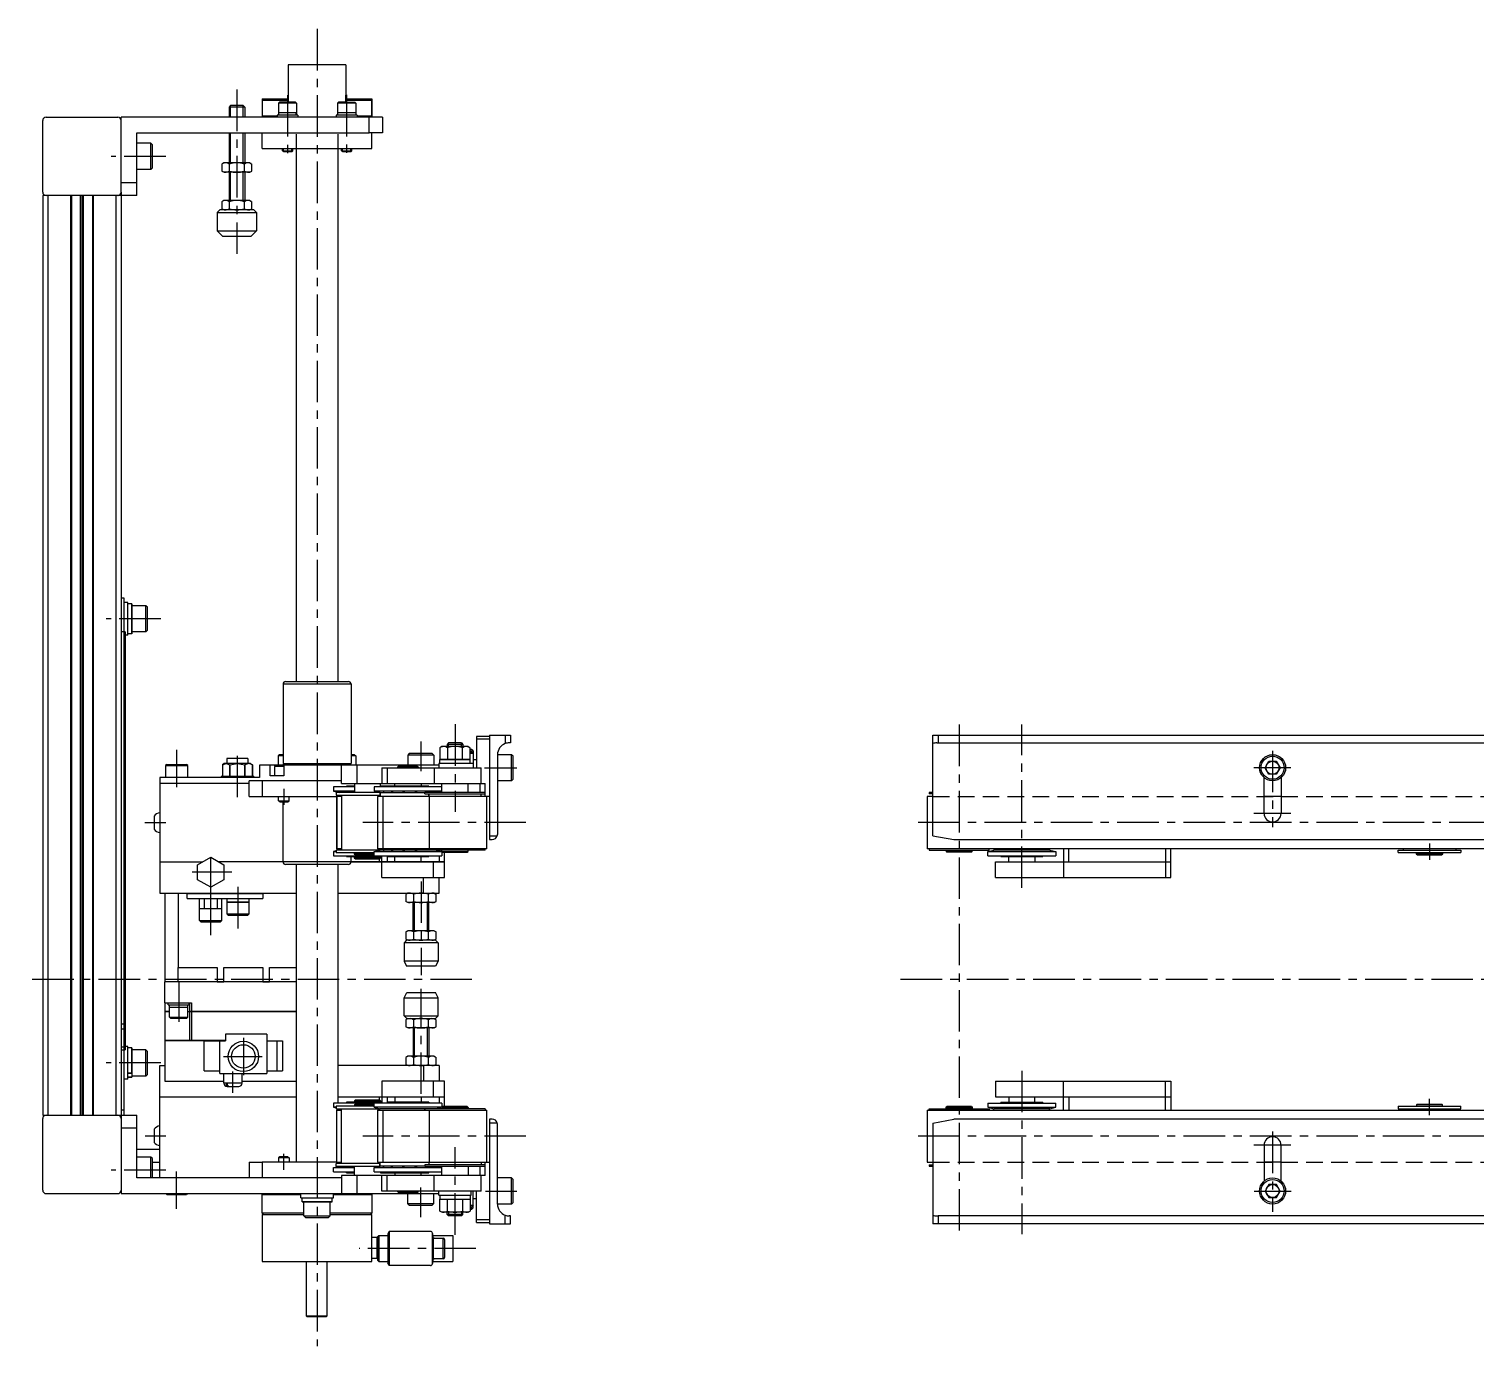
# Model space of a CAD drawing. Extents: x -5 to 1618, y -24 to 990.
# Drawn here: x -5 to 548, y 486 to 990 of the extents above; entities that cross this region are included whole.
import ezdxf

# ---------------------------------------------------------------- set-up
doc = ezdxf.new("R2010")
doc.units = 0
doc.header["$LTSCALE"] = 0.5
doc.linetypes.add('CENTER', pattern=[50.8, 31.75, -6.35, 6.35, -6.35])
doc.linetypes.add('DASHED', pattern=[19.05, 12.7, -6.35])
doc.layers.get('0').update_dxf_attribs({"linetype": 'CONTINUOUS'})
for name, color, linetype in [('MSM_CENTER', 1, 'CENTER'), ('MSM_CONTINUOUS', 7, 'CONTINUOUS'), ('MSM_DASHED', 4, 'DASHED'), ('MSM_NARROW', 5, 'CONTINUOUS')]:
    doc.layers.add(name, color=color, linetype=linetype)

msp = doc.modelspace()

# ---------------------------------------------------------------- linework, layer by layer
at = {"color": 7, "linetype": 'CONTINUOUS'}
for p, q in [((518.82, 675.1), (518.82, 676.1)), ((518.82, 676.1), (542.82, 676.1)), ((520.82, 676.1), (520.82, 676.6)), ((540.82, 676.6), (540.82, 676.1)), ((542.82, 676.1), (542.82, 675.1)), ((518.82, 675.1), (542.82, 675.1)), ((525.82, 674.6), (525.82, 675.1)), ((526.12, 674.3), (525.82, 674.6)), ((535.82, 674.6), (525.82, 674.6)), ((526.12, 674.3), (535.52, 674.3)), ((535.82, 674.6), (535.52, 674.3)), ((535.82, 675.1), (535.82, 674.6)), ((518.82, 578.1), (518.82, 577.1)), ((518.82, 578.1), (542.82, 578.1)), ((518.82, 577.1), (542.82, 577.1)), ((520.82, 577.1), (520.82, 576.6)), ((526.12, 578.9), (525.82, 578.6)), ((525.82, 578.6), (525.82, 578.1)), ((535.82, 578.6), (525.82, 578.6)), ((526.12, 578.9), (535.52, 578.9)), ((535.82, 578.6), (535.52, 578.9)), ((535.82, 578.1), (535.82, 578.6)), ((540.82, 576.6), (540.82, 577.1)), ((542.82, 577.1), (542.82, 578.1))]:
    msp.add_line(p, q, dxfattribs=at)
at = {"layer": 'MSM_CENTER'}
for p, q in [((105, 990.37), (105, 486.25)), ((74.3, 967.14), (74.3, 904.33)), ((93.69, 965.07), (93.69, 941.4)), ((116.31, 965.13), (116.31, 941.4)), ((47.09, 941.6), (26.15, 941.6)), ((45.19, 764.6), (24.25, 764.6)), ((157.8, 724.22), (157.8, 690.78)), ((350.73, 724.1), (350.73, 529.1)), ((374.73, 661.6), (374.73, 724.1)), ((51.23, 714.42), (51.23, 700.13)), ((144.7, 717.65), (144.7, 706.27)), ((470.73, 714.09), (470.73, 684.85)), ((74.5, 696.29), (74.5, 713.13)), ((169.15, 707.6), (181.46, 707.6)), ((477.73, 707.6), (463.58, 707.6)), ((477.73, 707.6), (463.58, 707.6)), ((92.27, 699.52), (92.27, 693.41)), ((39.11, 686.6), (47.08, 686.6)), ((184.94, 686.6), (122.46, 686.6)), ((1366.95, 686.6), (334.55, 686.6)), ((477.71, 690.1), (463.57, 690.1)), ((64.3, 657.5), (64.3, 675.88)), ((530.82, 678.6), (530.82, 672.3)), ((72.43, 667.6), (57.14, 667.6)), ((74.8, 646.1), (74.8, 664.48)), ((64.3, 643.5), (64.3, 661.88)), ((144.81, 664.12), (144.81, 628.22)), ((164.26, 626.6), (-5.28, 626.6)), ((1385.6, 626.6), (327.98, 626.6)), ((52.05, 620.37), (52.05, 610.4)), ((144.81, 582.8), (144.81, 622.96)), ((76.8, 604.2), (76.8, 589.9)), ((45.19, 594.6), (24.25, 594.6)), ((69.25, 597.1), (84.01, 597.1)), ((72.8, 583.2), (72.8, 591.38)), ((374.73, 591.6), (374.73, 529.1)), ((530.82, 574.6), (530.82, 580.9)), ((39.18, 566.74), (47.14, 566.74)), ((184.94, 566.6), (122.46, 566.6)), ((1366.95, 566.6), (334.55, 566.6)), ((470.73, 568.35), (470.73, 537.65)), ((92.27, 553.68), (92.27, 559.79)), ((157.8, 528.88), (157.8, 562.32)), ((477.72, 563.1), (463.58, 563.1)), ((47.09, 553.6), (26.15, 553.6)), ((51.23, 538.78), (51.23, 553.07)), ((51.23, 538.78), (51.23, 553.07)), ((144.7, 535.55), (144.7, 546.93)), ((169.51, 545.6), (181.46, 545.6)), ((463.74, 545.6), (477.88, 545.6)), ((165.77, 523.6), (121.09, 523.6))]:
    msp.add_line(p, q, dxfattribs=at)
at = {"layer": 'MSM_CONTINUOUS'}
for p, q in [((116, 976.6), (94, 976.6)), ((94, 976.6), (94, 962.4)), ((116, 976.6), (116, 965.58)), ((83.99, 963.6), (94, 963.6)), ((83.99, 963.6), (83.99, 956.6)), ((115.84, 963.6), (126.01, 963.6)), ((125.99, 956.6), (125.99, 963.6)), ((126.01, 963.6), (126.01, 956.6)), ((71.91, 961.1), (71.3, 960.49)), ((77.3, 960.49), (71.3, 960.49)), ((71.3, 960.49), (71.3, 956.6)), ((76.69, 961.1), (71.91, 961.1)), ((76.69, 961.1), (77.3, 960.49)), ((77.3, 960.49), (77.3, 956.6)), ((83.99, 963.1), (94, 963.1)), ((90.59, 962.4), (90.19, 962)), ((93.01, 962), (90.19, 962)), ((93.01, 962), (90.19, 962)), ((90.19, 962), (90.19, 957.4)), ((90.19, 958.4), (96.84, 958.4)), ((90.19, 958.4), (96.84, 958.4)), ((90.19, 958.4), (96.84, 958.4)), ((90.19, 958.4), (96.84, 958.4)), ((90.19, 958.4), (93.01, 958.4)), ((90.19, 958.4), (93.01, 958.4)), ((96.79, 962.4), (90.59, 962.4)), ((96.79, 962.4), (90.59, 962.4)), ((97.19, 962), (93.01, 962)), ((97.19, 962), (93.01, 962)), ((93.01, 958.4), (97.19, 958.4)), ((93.01, 958.4), (97.19, 958.4)), ((96.79, 962.4), (97.19, 962)), ((96.84, 958.4), (96.84, 957.4)), ((96.84, 958.4), (96.84, 957.4)), ((96.84, 958.4), (96.84, 957.4)), ((96.84, 958.4), (96.84, 957.4)), ((97.18, 962), (97.18, 957.4)), ((97.18, 958.4), (97.18, 957.4)), ((97.18, 958.4), (97.18, 957.4)), ((97.18, 958.4), (97.18, 957.4)), ((113.21, 962.4), (112.81, 962)), ((119.81, 962), (112.81, 962)), ((119.81, 962), (112.81, 962)), ((112.81, 962), (112.81, 957.4)), ((112.81, 958.4), (119.81, 958.4)), ((112.81, 958.4), (119.81, 958.4)), ((112.81, 958.4), (119.81, 958.4)), ((112.81, 958.4), (119.81, 958.4)), ((112.81, 958.4), (119.81, 958.4)), ((112.81, 958.4), (119.75, 958.4)), ((115.71, 962.4), (113.21, 962.4)), ((113.21, 962.4), (119.41, 962.4)), ((115.85, 963.1), (125.99, 963.1)), ((119.41, 962.4), (119.81, 962)), ((119.81, 962), (119.81, 957.4)), ((0, 927.9), (0, 955.3)), ((1.3, 956.6), (28.7, 956.6)), ((125, 956.6), (30, 956.6)), ((30, 927.9), (30, 956.6)), ((83.99, 957.1), (89.69, 957.1)), ((97.69, 957.4), (89.69, 957.4)), ((97.69, 957.4), (89.69, 957.4)), ((89.69, 957.4), (89.69, 956.6)), ((97.69, 957.4), (97.69, 956.6)), ((120.31, 957.4), (112.31, 957.4)), ((120.31, 957.4), (112.31, 957.4)), ((112.31, 957.4), (112.31, 956.6)), ((120.31, 957.4), (120.31, 956.6)), ((120.31, 957.1), (125.99, 957.1)), ((125, 950.6), (125, 956.6)), ((130, 956.6), (125, 956.6)), ((130, 956.6), (130, 950.6)), ((36, 950.6), (125, 950.6)), ((36, 926.6), (36, 950.6)), ((41.4, 946.6), (36, 946.6)), ((41.4, 936.6), (41.4, 946.6)), ((42, 946), (41.4, 946.6)), ((71.3, 950.6), (71.3, 939.1)), ((77.3, 950.6), (77.3, 939.1)), ((84, 944.6), (84, 950.6)), ((97, 950.1), (97, 740.6)), ((113, 950.1), (113, 740.6)), ((130, 950.6), (125, 950.6)), ((126, 944.6), (126, 950.6)), ((42, 941.6), (42, 946)), ((42, 937.2), (42, 941.6)), ((84, 944.6), (126, 944.6)), ((91.73, 943.76), (91.73, 944.6)), ((91.73, 943.77), (95.73, 943.77)), ((91.73, 943.77), (95.73, 943.77)), ((92.1, 943.4), (91.73, 943.76)), ((92.1, 943.4), (95.34, 943.4)), ((95.34, 943.4), (95.73, 943.77)), ((95.73, 943.77), (95.73, 944.6)), ((114.33, 943.76), (114.33, 944.6)), ((114.33, 943.77), (118.33, 943.77)), ((114.33, 943.77), (118.33, 943.77)), ((114.69, 943.4), (114.33, 943.76)), ((114.69, 943.4), (117.93, 943.4)), ((114.69, 943.4), (117.87, 943.4)), ((114.74, 943.4), (117.88, 943.4)), ((114.74, 943.4), (117.88, 943.4)), ((117.93, 943.4), (118.33, 943.77)), ((118.33, 943.77), (118.33, 944.6)), ((41.4, 936.6), (36, 936.6)), ((42, 937.2), (41.4, 936.6)), ((69.3, 939.1), (68.53, 938.65)), ((68.53, 938.65), (68.53, 935.95)), ((69.3, 935.5), (68.53, 935.95)), ((79.3, 939.1), (69.3, 939.1)), ((79.3, 935.5), (69.3, 935.5)), ((71.3, 935.5), (71.3, 924.7)), ((71.41, 938.65), (71.41, 935.95)), ((77.19, 935.95), (77.19, 938.65)), ((77.3, 935.5), (77.3, 924.7)), ((79.3, 939.1), (80.07, 938.65)), ((79.3, 935.5), (80.07, 935.95)), ((80.07, 935.95), (80.07, 938.65)), ((30, 931.6), (36, 931.6)), ((36, 926.6), (0, 926.6)), ((0, 926.6), (0, 574.6)), ((2, 926.6), (2, 574.6)), ((10.7, 574.6), (10.7, 926.6)), ((11, 926.6), (11, 574.6)), ((14.48, 574.6), (14.48, 926.6)), ((15, 926.6), (15, 574.6)), ((15.52, 926.6), (15.52, 574.6)), ((19, 926.6), (19, 574.6)), ((19.3, 926.6), (19.3, 574.6)), ((28, 926.6), (28, 574.6)), ((30, 927.9), (30, 544.9)), ((69.3, 924.7), (68.53, 924.25)), ((79.3, 924.7), (69.3, 924.7)), ((79.3, 924.7), (80.07, 924.25)), ((67.8, 921.1), (66.8, 920.1)), ((66.8, 920.1), (69.49, 920.1)), ((66.8, 920.1), (66.8, 913.1)), ((80.8, 921.1), (67.8, 921.1)), ((68.53, 924.25), (68.53, 921.55)), ((69.3, 921.1), (68.53, 921.55)), ((79.3, 921.1), (69.3, 921.1)), ((69.49, 920.1), (81.8, 920.1)), ((71.41, 924.25), (71.41, 921.55)), ((77.19, 921.55), (77.19, 924.25)), ((79.3, 921.1), (80.07, 921.55)), ((80.07, 921.55), (80.07, 924.25)), ((80.8, 921.1), (81.8, 920.1)), ((81.8, 920.1), (81.8, 913.1)), ((66.8, 913.1), (69.49, 913.1)), ((66.8, 913.1), (68.8, 911.1)), ((68.8, 911.1), (78.52, 911.1)), ((69.49, 913.1), (81.8, 913.1)), ((78.52, 911.1), (79.8, 911.1)), ((81.8, 913.1), (79.8, 911.1)), ((30, 772.6), (31, 772.6)), ((31, 772.6), (31, 574.6)), ((32.6, 770.85), (31, 770.85)), ((32.6, 758.35), (32.6, 770.85)), ((32.6, 758.35), (32.6, 770.85)), ((34.1, 770.35), (32.6, 770.35)), ((34.1, 758.85), (34.1, 770.35)), ((34.1, 770.35), (34.1, 758.85)), ((39.5, 769.6), (34.1, 769.6)), ((39.5, 759.6), (39.5, 769.6)), ((40.1, 769), (39.5, 769.6)), ((40.1, 760.2), (40.1, 769)), ((31.5, 759.6), (30, 759.6)), ((31.5, 759.6), (31.5, 599.6)), ((32.6, 758.35), (31.5, 758.35)), ((34.1, 758.85), (32.6, 758.85)), ((39.5, 759.6), (34.1, 759.6)), ((40.1, 760.2), (39.5, 759.6)), ((92, 739.66), (118, 739.66)), ((92, 739.66), (92, 709.2)), ((92.94, 740.6), (117.06, 740.6)), ((118, 739.66), (118, 709.2)), ((166.05, 719.6), (166.05, 707.6)), ((171.05, 719.6), (166.05, 719.6)), ((171.05, 720.1), (171.05, 680.1)), ((171.05, 720.1), (179.05, 720.1)), ((177.05, 720.1), (177.05, 716.84)), ((179.05, 720.1), (179.05, 717.1)), ((340.73, 720.1), (1360.73, 720.1)), ((340.73, 681.6), (340.73, 720.1)), ((342.73, 720.1), (342.73, 717.1)), ((152.8, 715.7), (152.03, 715.25)), ((152.03, 715.25), (152.03, 710.7)), ((162.8, 715.7), (152.8, 715.7)), ((155.34, 717.1), (154.8, 716.56)), ((160.8, 716.56), (154.8, 716.56)), ((154.8, 716.56), (154.8, 715.7)), ((154.8, 716.4), (154.8, 715.7)), ((154.91, 715.25), (154.91, 710.7)), ((160.26, 717.1), (155.34, 717.1)), ((160.1, 717.1), (155.5, 717.1)), ((160.26, 717.1), (160.8, 716.56)), ((160.69, 710.7), (160.69, 715.25)), ((160.8, 716.56), (160.8, 715.7)), ((160.8, 716.4), (160.8, 715.7)), ((162.8, 715.7), (163.57, 715.25)), ((164.2, 714.6), (163.55, 714.6)), ((163.57, 710.7), (163.57, 715.25)), ((164.2, 714.6), (164.8, 714)), ((171.05, 718.6), (166.05, 718.6)), ((179.05, 717.1), (178.55, 717.1)), ((342.25, 717.1), (1359.23, 717.1)), ((47.47, 708.9), (46.98, 708.41)), ((47.47, 708.9), (54.99, 708.9)), ((55.48, 708.41), (54.99, 708.9)), ((69.5, 709.2), (68.75, 708.77)), ((68.75, 708.77), (70.17, 709.2)), ((68.75, 708.77), (68.75, 704.2)), ((68.75, 708.77), (68.75, 708.77)), ((70.17, 709.2), (69.5, 709.2)), ((74.5, 709.2), (70.17, 709.2)), ((70.17, 709.2), (71.59, 708.77)), ((74.5, 711.2), (70.5, 711.2)), ((70.5, 711.2), (70.5, 709.2)), ((71.66, 708.77), (71.59, 708.77)), ((71.59, 704.2), (71.59, 708.77)), ((71.66, 708.77), (74.5, 709.2)), ((71.66, 708.77), (71.66, 704.2)), ((78.5, 711.2), (74.5, 711.2)), ((78.83, 709.2), (74.5, 709.2)), ((74.5, 709.2), (77.34, 708.77)), ((77.34, 704.2), (77.34, 708.77)), ((77.41, 708.77), (77.34, 708.77)), ((78.83, 709.2), (77.41, 708.77)), ((77.41, 708.77), (77.41, 704.2)), ((78.5, 711.2), (78.5, 709.2)), ((79.5, 709.2), (78.83, 709.2)), ((80.25, 708.77), (78.83, 709.2)), ((79.5, 709.2), (80.25, 708.77)), ((80.25, 704.2), (80.25, 708.77)), ((80.25, 708.77), (80.25, 708.77)), ((80.25, 708.77), (80.25, 704.2)), ((151.55, 708.6), (83, 708.6)), ((83, 708.6), (83, 703.9)), ((87.02, 704.5), (87.02, 708.6)), ((89.17, 708.5), (88.77, 708.1)), ((92.27, 708.5), (89.17, 708.5)), ((89.62, 708.6), (89.62, 708.5)), ((90.64, 712.6), (90.15, 712.11)), ((92, 712.11), (90.15, 712.11)), ((90.15, 712.11), (90.15, 708.6)), ((92, 712.6), (90.64, 712.6)), ((91.74, 708.6), (92.04, 708.9)), ((92, 709.2), (118, 709.2)), ((93.3, 708.9), (92.04, 708.9)), ((92.32, 708.6), (92.32, 704.5)), ((93.3, 708.6), (93.3, 709.2)), ((114.3, 701.6), (114.3, 708.6)), ((116.7, 708.6), (116.7, 709.2)), ((119.36, 712.6), (118, 712.6)), ((119.85, 712.11), (118, 712.11)), ((119.36, 712.6), (119.85, 712.11)), ((119.85, 712.11), (119.85, 708.6)), ((120.37, 701.6), (120.37, 708.6)), ((140.3, 713), (139.7, 712.4)), ((149.7, 712.4), (139.7, 712.4)), ((139.7, 712.4), (139.7, 708.6)), ((139.8, 708.1), (139.8, 708.6)), ((149.1, 713), (140.3, 713)), ((149.1, 713), (149.7, 712.4)), ((149.7, 712.4), (149.7, 708.6)), ((157.8, 709.2), (151.55, 709.2)), ((164.8, 709.2), (151.55, 709.2)), ((151.55, 709.2), (151.55, 707.6)), ((152.03, 710.7), (163.57, 710.7)), ((163.55, 710.7), (152.05, 710.7)), ((152.05, 710.7), (163.55, 710.7)), ((152.05, 710.7), (152.05, 710.7)), ((152.05, 709.2), (152.05, 710.7)), ((154.89, 710.7), (154.96, 710.7)), ((160.64, 710.7), (160.71, 710.7)), ((164.8, 714), (163.55, 714)), ((164.2, 713.6), (163.55, 713.6)), ((164.8, 713), (163.55, 713)), ((163.55, 709.2), (163.55, 710.7)), ((164.2, 713.6), (164.8, 713)), ((164.8, 714), (164.8, 707.6)), ((166.05, 710.6), (164.8, 710.6)), ((174.05, 712.6), (174.05, 682.1)), ((179.4, 712.6), (174.05, 712.6)), ((179.4, 702.6), (179.4, 712.6)), ((180, 712), (179.4, 712.6)), ((180, 703.2), (180, 712)), ((467.83, 707.6), (469.27, 710.1)), ((469.27, 710.1), (472.16, 710.1)), ((472.16, 710.1), (473.6, 707.6)), ((83, 703.9), (44.8, 703.9)), ((44.8, 703.9), (44.8, 659.6)), ((46.98, 708.41), (55.48, 708.41)), ((46.98, 708.41), (46.98, 703.9)), ((55.48, 703.9), (55.48, 708.41)), ((80.75, 704.2), (68.25, 704.2)), ((80.75, 704.2), (68.25, 704.2)), ((68.25, 704.2), (68.25, 703.9)), ((68.75, 704.2), (68.75, 704.2)), ((71.59, 704.2), (71.66, 704.2)), ((77.34, 704.2), (77.41, 704.2)), ((80.75, 704.2), (80.75, 703.9)), ((92.32, 704.5), (87.02, 704.5)), ((92.32, 708.1), (88.77, 708.1)), ((88.77, 708.1), (88.77, 704.5)), ((129.8, 707.6), (131.8, 707.6)), ((129.8, 707.6), (129.8, 701.6)), ((131.8, 707.6), (131.8, 701.6)), ((131.8, 707.6), (167.8, 707.6)), ((136.1, 708.1), (135.8, 707.8)), ((143.8, 707.8), (135.8, 707.8)), ((135.8, 707.8), (135.8, 707.6)), ((143.5, 708.1), (136.1, 708.1)), ((143.5, 708.1), (143.8, 707.8)), ((143.8, 707.8), (143.8, 707.6)), ((149.8, 707.6), (149.8, 701.6)), ((167.8, 701.6), (167.8, 707.6)), ((180, 703.2), (179.4, 702.6)), ((467.47, 690.1), (467.47, 703.8)), ((469.27, 705.1), (467.83, 707.6)), ((472.16, 705.1), (469.27, 705.1)), ((473.6, 707.6), (472.16, 705.1)), ((473.97, 703.8), (473.97, 690.1)), ((79, 701.6), (44.8, 701.6)), ((79, 701.6), (50.8, 701.6)), ((79, 696.6), (79, 702.6)), ((114.3, 702.6), (79, 702.6)), ((84, 702.6), (84, 696.6)), ((119.3, 700.28), (111.3, 700.28)), ((111.3, 700.28), (111.3, 698.63)), ((119.3, 698.63), (111.3, 698.63)), ((111.3, 698.63), (113.58, 698.1)), ((129.08, 698.1), (112.3, 698.1)), ((112.3, 698.1), (112.3, 697.1)), ((114.3, 701.6), (169.3, 701.6)), ((119.3, 700.6), (116.3, 700.6)), ((116.3, 700.6), (116.3, 700.28)), ((119.3, 701.6), (119.3, 698.1)), ((152.8, 700.28), (126.8, 700.28)), ((126.8, 700.28), (126.8, 698.63)), ((137.73, 698.63), (126.8, 698.63)), ((126.8, 698.63), (129.08, 698.1)), ((129.08, 698.1), (138.09, 698.1)), ((129.15, 698.1), (129.08, 698.1)), ((129.08, 698.1), (129.08, 696.6)), ((129.08, 698.1), (129.08, 696.6)), ((129.15, 698.1), (129.15, 696.6)), ((129.3, 700.28), (129.3, 701.6)), ((131.8, 700.6), (129.3, 700.6)), ((130.73, 698.1), (130.26, 698.1)), ((147.8, 700.6), (131.8, 700.6)), ((131.8, 700.28), (131.8, 700.6)), ((134.11, 698.1), (133.32, 698.1)), ((134.8, 700.6), (134.8, 701.6)), ((138.62, 698.1), (137.67, 698.1)), ((152.8, 698.63), (137.73, 698.63)), ((138.09, 698.1), (146.3, 698.1)), ((143.36, 698.1), (142.44, 698.1)), ((144.8, 701.6), (144.8, 700.6)), ((169.3, 698.1), (146.3, 698.1)), ((146.3, 697.6), (146.3, 698.1)), ((146.3, 697.6), (169.3, 697.6)), ((147.8, 700.6), (147.8, 700.28)), ((147.8, 696.6), (147.8, 697.6)), ((147.8, 697.6), (147.8, 696.6)), ((152.8, 698.63), (150.53, 698.1)), ((152.8, 698.1), (152.8, 701.6)), ((162.8, 698.1), (162.8, 701.6)), ((167.3, 701.6), (167.3, 698.1)), ((167.8, 696.6), (167.8, 697.6)), ((169.3, 696.6), (169.3, 701.6)), ((179.4, 702.6), (174.05, 702.6)), ((339.23, 698.1), (339.23, 697.6)), ((340.73, 698.1), (339.23, 698.1)), ((340.73, 697.6), (339.23, 697.6)), ((79, 696.6), (112.58, 696.6)), ((90.27, 694.93), (90.27, 696.6)), ((90.27, 694.93), (94.27, 694.93)), ((90.7, 694.5), (90.27, 694.93)), ((90.7, 694.5), (93.84, 694.5)), ((92, 671.6), (92, 694.5)), ((93.84, 694.5), (94.27, 694.93)), ((94.27, 694.93), (94.27, 696.6)), ((112.3, 697.1), (129.08, 697.1)), ((112.62, 696.6), (112.58, 696.6)), ((112.58, 696.6), (112.58, 676.6)), ((112.62, 676.6), (112.62, 696.6)), ((114.3, 696.6), (112.62, 696.6)), ((113.73, 697.1), (113.73, 696.6)), ((113.75, 697.1), (113.75, 696.6)), ((113.76, 697.1), (113.76, 696.6)), ((113.98, 697.1), (113.98, 696.6)), ((114.3, 697.1), (114.3, 676.1)), ((171.05, 696.6), (128.08, 696.6)), ((128.08, 696.6), (128.08, 676.6)), ((130.31, 676.6), (130.31, 696.6)), ((147.93, 696.6), (147.93, 676.6)), ((170, 676.6), (170, 696.6)), ((338.53, 696.6), (338.53, 676.6)), ((340.73, 696.6), (338.53, 696.6)), ((473.97, 696.6), (467.47, 696.6)), ((42.6, 689.13), (42.6, 684.08)), ((171.05, 681.6), (173.99, 681.6)), ((340.73, 681.6), (348.73, 680.1)), ((112.3, 675.8), (111.3, 675.57)), ((111.3, 675.57), (112.3, 675.57)), ((111.3, 675.57), (111.3, 673.92)), ((129.08, 676.1), (112.3, 676.1)), ((112.3, 676.1), (112.3, 675.1)), ((112.62, 676.6), (112.58, 676.6)), ((114.3, 676.6), (112.62, 676.6)), ((113.73, 676.6), (113.73, 676.1)), ((113.75, 676.6), (113.75, 676.1)), ((113.76, 676.6), (113.76, 676.1)), ((113.98, 676.6), (113.98, 676.1)), ((126.8, 675.57), (129.08, 676.1)), ((126.8, 675.57), (152.8, 675.57)), ((126.8, 673.92), (126.8, 675.57)), ((130.31, 676.6), (128.08, 676.6)), ((129.08, 676.1), (129.15, 676.1)), ((169.3, 676.1), (129.08, 676.1)), ((130.26, 676.1), (130.73, 676.1)), ((170, 676.6), (130.31, 676.6)), ((133.32, 676.1), (134.11, 676.1)), ((137.67, 676.1), (138.62, 676.1)), ((142.44, 676.1), (143.36, 676.1)), ((150.53, 676.1), (152.8, 675.57)), ((151.8, 676.1), (151.8, 675.8)), ((152.8, 675.6), (152.8, 676.1)), ((152.8, 675.6), (162.8, 675.6)), ((153.1, 675.3), (152.8, 675.6)), ((152.8, 675.57), (152.8, 673.92)), ((153.1, 675.3), (162.5, 675.3)), ((153.8, 665.6), (153.8, 675.3)), ((162.5, 675.3), (162.8, 675.6)), ((162.8, 675.6), (162.8, 676.1)), ((169.3, 676.1), (169.3, 676.6)), ((171.05, 680.1), (172.05, 680.1)), ((1362.93, 676.6), (338.53, 676.6)), ((339.23, 676.6), (339.23, 676.1)), ((339.23, 676.1), (362.23, 676.1)), ((345.73, 676.1), (345.73, 675.6)), ((345.73, 675.6), (346.03, 675.3)), ((345.73, 675.6), (355.73, 675.6)), ((355.43, 675.3), (346.03, 675.3)), ((348.75, 680.1), (1352.73, 680.1)), ((355.43, 675.3), (355.73, 675.6)), ((355.73, 675.6), (355.73, 676.1)), ((361.73, 675.57), (364.01, 676.1)), ((361.73, 675.57), (387.73, 675.57)), ((361.73, 673.92), (361.73, 675.57)), ((362.23, 676.1), (362.23, 676.6)), ((385.46, 676.1), (364.01, 676.1)), ((364.08, 676.6), (364.08, 676.1)), ((385.38, 676.6), (385.38, 676.1)), ((385.46, 676.1), (387.73, 675.57)), ((387.73, 675.57), (387.73, 673.92)), ((390.73, 676.6), (390.73, 665.6)), ((392.73, 671.6), (392.73, 676.6)), ((429.73, 676.6), (429.73, 665.6)), ((431.73, 665.6), (431.73, 676.6)), ((44.8, 671.6), (61.23, 671.6)), ((59.3, 670.49), (64.3, 673.37)), ((59.3, 664.71), (59.3, 670.49)), ((64.3, 673.37), (69.3, 670.49)), ((92, 671.6), (67.37, 671.6)), ((69.3, 670.49), (69.3, 664.71)), ((118, 671.54), (92, 671.54)), ((117.06, 670.6), (92.94, 670.6)), ((97, 670.6), (97, 556.6)), ((111.3, 673.92), (126.8, 673.92)), ((112.3, 675.1), (126.8, 675.1)), ((113, 670.6), (113, 579.28)), ((116.3, 673.6), (116.3, 673.92)), ((116.3, 673.6), (129.8, 673.6)), ((118, 671.54), (118, 673.6)), ((153.8, 671.6), (118, 671.6)), ((118, 671.6), (153.8, 671.6)), ((119.3, 674.6), (119.3, 675.1)), ((119.3, 674.6), (126.8, 674.6)), ((119.6, 674.3), (119.3, 674.6)), ((119.3, 673.1), (119.3, 673.6)), ((119.3, 673.1), (129.3, 673.1)), ((119.6, 672.8), (119.3, 673.1)), ((119.6, 674.3), (123.75, 674.3)), ((119.6, 672.8), (123.75, 672.8)), ((123.75, 674.3), (126.8, 674.3)), ((123.75, 672.8), (129, 672.8)), ((126.8, 673.92), (152.8, 673.92)), ((128.95, 671.6), (128.95, 672.8)), ((129, 672.8), (129.3, 673.1)), ((129.3, 673.1), (129.3, 673.6)), ((129.8, 671.6), (129.8, 673.92)), ((129.8, 665.6), (129.8, 671.6)), ((131.8, 673.92), (131.8, 671.6)), ((131.8, 673.6), (147.8, 673.6)), ((134.8, 671.6), (134.8, 673.6)), ((144.8, 671.6), (144.8, 673.6)), ((147.8, 673.6), (147.8, 673.92)), ((149.54, 665.6), (149.54, 671.6)), ((151.8, 673.92), (151.8, 671.6)), ((361.73, 673.92), (387.73, 673.92)), ((364.73, 671.6), (431.73, 671.6)), ((364.73, 665.6), (364.73, 671.6)), ((366.73, 673.6), (366.73, 673.92)), ((366.73, 673.6), (382.73, 673.6)), ((369.73, 671.6), (369.73, 673.6)), ((379.73, 673.6), (379.73, 671.6)), ((382.73, 673.92), (382.73, 673.6)), ((64.3, 661.83), (59.3, 664.71)), ((69.3, 664.71), (64.3, 661.83)), ((129.8, 665.6), (153.8, 665.6)), ((145.8, 659.6), (145.8, 665.6)), ((151.8, 659.6), (151.8, 665.6)), ((364.73, 665.6), (431.73, 665.6)), ((44.8, 659.6), (50.8, 659.6)), ((46.8, 659.6), (46.8, 631.1)), ((50.8, 659.6), (97, 659.6)), ((51.8, 659.6), (51.8, 631.1)), ((55.3, 659.5), (84.3, 659.5)), ((55.3, 657.5), (55.3, 659.5)), ((57.3, 659.6), (57.3, 659.5)), ((59.3, 659.5), (59.3, 659.6)), ((80.3, 659.5), (59.3, 659.5)), ((80.3, 659.6), (80.3, 659.5)), ((82.3, 659.5), (82.3, 659.6)), ((84.3, 659.5), (84.3, 657.5)), ((113, 659.6), (151.8, 659.6)), ((139.81, 659.6), (139.03, 659.15)), ((139.03, 659.15), (139.03, 656.45)), ((140.76, 659.6), (139.79, 659.6)), ((141.92, 659.15), (141.92, 656.45)), ((147.69, 656.45), (147.69, 659.15)), ((149.79, 659.6), (149.37, 659.6)), ((149.79, 659.6), (149.37, 659.6)), ((149.81, 659.6), (150.58, 659.15)), ((150.58, 656.45), (150.58, 659.15)), ((55.3, 657.5), (84.3, 657.5)), ((60.05, 649.09), (60.05, 657.5)), ((68.55, 653.6), (60.05, 653.6)), ((61.8, 657.5), (61.8, 653.6)), ((66.8, 657.5), (66.8, 653.6)), ((68.55, 649.09), (68.55, 657.5)), ((70.55, 651.69), (70.55, 657.5)), ((79.05, 656.2), (70.55, 656.2)), ((70.55, 656.2), (79.05, 656.2)), ((70.55, 656.2), (79.05, 656.2)), ((79.05, 651.69), (79.05, 657.5)), ((139.81, 656), (139.03, 656.45)), ((149.81, 656), (139.81, 656)), ((141.81, 645.2), (141.81, 656)), ((147.81, 645.2), (147.81, 656)), ((149.81, 656), (150.58, 656.45)), ((60.05, 649.09), (68.55, 649.09)), ((60.54, 648.6), (60.05, 649.09)), ((60.54, 648.6), (64.3, 648.6)), ((64.3, 648.6), (68.06, 648.6)), ((68.06, 648.6), (68.55, 649.09)), ((70.55, 651.69), (79.05, 651.69)), ((71.04, 651.2), (70.55, 651.69)), ((71.04, 651.2), (74.8, 651.2)), ((74.8, 651.2), (78.56, 651.2)), ((78.56, 651.2), (79.05, 651.69)), ((139.81, 645.2), (139.03, 644.75)), ((139.03, 644.75), (139.03, 642.05)), ((149.81, 645.2), (139.81, 645.2)), ((141.92, 644.75), (141.92, 642.05)), ((147.69, 642.05), (147.69, 644.75)), ((149.81, 645.2), (150.58, 644.75)), ((150.58, 642.05), (150.58, 644.75)), ((139.3, 641.6), (138.3, 640.6)), ((138.3, 640.6), (138.3, 633.6)), ((151.3, 640.6), (138.3, 640.6)), ((139.81, 641.6), (139.03, 642.05)), ((150.3, 641.6), (139.3, 641.6)), ((149.81, 641.6), (150.58, 642.05)), ((150.3, 641.6), (151.3, 640.6)), ((151.3, 640.6), (151.3, 633.6)), ((46.8, 631.1), (46.8, 625.6)), ((51.8, 631.1), (66.8, 631.1)), ((51.8, 625.6), (51.8, 631.1)), ((66.8, 631.1), (66.8, 625.6)), ((69.3, 631.1), (84.3, 631.1)), ((69.3, 625.6), (69.3, 631.1)), ((84.3, 631.1), (84.3, 625.6)), ((86.8, 631.1), (97, 631.1)), ((86.8, 625.6), (86.8, 631.1)), ((151.3, 633.6), (138.3, 633.6)), ((138.3, 633.6), (139.3, 631.6)), ((150.3, 631.6), (139.3, 631.6)), ((151.3, 633.6), (150.3, 631.6)), ((97, 625.6), (46.8, 625.6)), ((46.8, 617.6), (46.8, 625.6)), ((52.1, 625.6), (52.1, 617.6)), ((66.8, 625.6), (69.3, 625.6)), ((84.3, 625.6), (86.8, 625.6)), ((138.31, 619.6), (139.31, 621.6)), ((139.31, 621.6), (150.31, 621.6)), ((151.31, 619.6), (150.31, 621.6)), ((46.8, 617.6), (56.93, 617.6)), ((46.8, 617.6), (46.8, 614.3)), ((48.05, 616.8), (48.05, 617.6)), ((48.05, 616.8), (56.05, 616.8)), ((48.55, 612.2), (48.55, 616.8)), ((55.55, 615.8), (48.55, 615.8)), ((55.55, 615.8), (48.55, 615.8)), ((55.55, 615.8), (48.55, 615.8)), ((55.55, 612.2), (55.55, 616.8)), ((56.05, 616.8), (56.05, 617.6)), ((56.2, 617.6), (56.2, 614.3)), ((56.93, 617.6), (56.93, 614.3)), ((138.31, 612.6), (138.31, 619.6)), ((138.31, 619.6), (151.31, 619.6)), ((151.31, 612.6), (151.31, 619.6)), ((30, 609.6), (31, 609.6)), ((46.8, 614.3), (48.58, 614.3)), ((46.8, 614.25), (46.8, 603.25)), ((48.58, 614.25), (46.8, 614.25)), ((46.85, 614.25), (46.85, 614.3)), ((48.55, 612.2), (55.55, 612.2)), ((48.58, 612.17), (48.95, 611.8)), ((48.95, 611.8), (55.15, 611.8)), ((55.55, 612.2), (55.15, 611.8)), ((55.55, 614.3), (56.2, 614.3)), ((55.55, 614.25), (56.2, 614.25)), ((56.2, 614.3), (56.93, 614.3)), ((56.2, 614.25), (56.2, 603.25)), ((56.93, 614.25), (56.2, 614.25)), ((56.25, 614.3), (56.25, 614.25)), ((56.93, 614.3), (59.86, 614.3)), ((56.93, 614.25), (56.93, 603.25)), ((59.86, 614.25), (56.93, 614.25)), ((56.98, 614.25), (56.98, 614.3)), ((59.86, 614.3), (97, 614.3)), ((97, 614.25), (59.86, 614.25)), ((139.31, 611.6), (138.31, 612.6)), ((138.31, 612.6), (151.31, 612.6)), ((139.81, 611.6), (139.03, 611.15)), ((139.03, 611.15), (139.03, 608.45)), ((139.31, 611.6), (150.31, 611.6)), ((141.92, 611.15), (141.92, 608.45)), ((147.69, 608.45), (147.69, 611.15)), ((149.81, 611.6), (150.58, 611.15)), ((150.31, 611.6), (151.31, 612.6)), ((150.58, 608.45), (150.58, 611.15)), ((31, 607.6), (30, 607.6)), ((69.94, 605.6), (69.94, 603.1)), ((85.8, 605.6), (69.94, 605.6)), ((85.8, 605.6), (85.8, 590.6)), ((139.81, 608), (139.03, 608.45)), ((149.81, 608), (139.81, 608)), ((141.81, 608), (141.81, 597.2)), ((147.81, 608), (147.81, 597.2)), ((149.81, 608), (150.58, 608.45)), ((31, 600.6), (30, 600.6)), ((30, 599.6), (31, 599.6)), ((31, 599.6), (31.5, 599.6)), ((32.6, 600.85), (31.5, 600.85)), ((32.6, 589.32), (32.6, 600.85)), ((32.6, 589.32), (32.6, 600.85)), ((34.1, 600.35), (32.6, 600.35)), ((34.1, 590.67), (34.1, 600.35)), ((34.1, 600.35), (34.1, 589.13)), ((39.5, 599.6), (34.1, 599.6)), ((39.5, 597.28), (39.5, 599.6)), ((40.1, 599), (39.5, 599.6)), ((40.1, 590.2), (40.1, 599)), ((46.8, 603.25), (69.94, 603.25)), ((69.94, 603.2), (46.8, 603.2)), ((46.8, 603.2), (46.8, 587.6)), ((46.85, 603.25), (46.85, 603.2)), ((48.6, 603.2), (48.6, 603.25)), ((51.66, 603.25), (51.66, 603.2)), ((56.25, 603.25), (56.25, 603.2)), ((56.98, 603.25), (56.98, 603.2)), ((59.86, 603.2), (59.86, 603.25)), ((61.8, 591.6), (61.8, 603.1)), ((61.8, 603.1), (63.97, 603.1)), ((63.97, 603.1), (67.8, 603.1)), ((67.8, 590.6), (67.8, 603.1)), ((67.8, 603.1), (69.94, 603.1)), ((85.8, 603.1), (91.8, 603.1)), ((89.63, 603.1), (89.63, 591.6)), ((91.8, 603.1), (91.8, 591.6)), ((39.5, 589.6), (39.5, 597.28)), ((44.8, 550.6), (44.8, 593.6)), ((44.8, 593.6), (46.8, 593.6)), ((151.8, 593.6), (113, 593.6)), ((139.81, 597.2), (139.03, 596.75)), ((139.03, 596.75), (139.03, 594.05)), ((139.81, 593.6), (139.03, 594.05)), ((149.81, 597.2), (139.81, 597.2)), ((141.92, 596.75), (141.92, 594.05)), ((145.8, 593.6), (145.8, 587.6)), ((147.69, 594.05), (147.69, 596.75)), ((149.81, 597.2), (150.58, 596.75)), ((149.81, 593.6), (150.58, 594.05)), ((150.58, 594.05), (150.58, 596.75)), ((151.8, 593.6), (151.8, 587.6)), ((151.8, 593.6), (151.8, 587.6)), ((151.8, 593.6), (151.8, 587.6)), ((32.6, 588.35), (31, 588.35)), ((32.6, 590.67), (34.1, 590.67)), ((34.1, 590.67), (32.6, 590.67)), ((32.6, 588.35), (32.6, 589.32)), ((32.6, 588.35), (32.6, 589.32)), ((32.6, 589.13), (34.1, 589.13)), ((34.1, 589.13), (32.6, 589.13)), ((39.5, 589.6), (34.1, 589.6)), ((40.1, 590.2), (39.5, 589.6)), ((46.8, 587.6), (69.3, 587.6)), ((61.8, 591.6), (63.97, 591.6)), ((63.97, 591.6), (67.8, 591.6)), ((67.8, 590.6), (85.8, 590.6)), ((69.3, 586.9), (69.3, 590.6)), ((76.3, 586.9), (69.3, 586.9)), ((76.3, 586.9), (76.3, 590.6)), ((76.3, 587.6), (97, 587.6)), ((85.8, 591.6), (89.63, 591.6)), ((89.63, 591.6), (91.8, 591.6)), ((129.8, 587.6), (129.8, 579.28)), ((153.8, 587.6), (129.8, 587.6)), ((149.54, 581.6), (149.54, 587.6)), ((153.8, 577.9), (153.8, 587.6)), ((364.73, 587.6), (431.73, 587.6)), ((364.73, 587.6), (364.73, 581.6)), ((390.73, 576.6), (390.73, 587.6)), ((429.73, 576.6), (429.73, 587.6)), ((431.73, 587.6), (431.73, 576.6)), ((44.8, 581.6), (97, 581.66)), ((70.18, 586.6), (70.53, 586.6)), ((70.6, 585.6), (75, 585.6)), ((113, 581.6), (153.8, 581.6)), ((128.95, 580.4), (128.95, 581.6)), ((131.8, 581.6), (131.8, 579.28)), ((134.8, 581.6), (134.8, 579.6)), ((144.8, 581.6), (144.8, 579.6)), ((151.8, 581.6), (151.8, 579.28)), ((364.73, 581.6), (431.73, 581.6)), ((369.73, 581.6), (369.73, 579.6)), ((379.73, 579.6), (379.73, 581.6)), ((392.73, 581.6), (392.73, 576.6)), ((31, 576.6), (30, 576.6)), ((124.3, 579.28), (111.3, 579.28)), ((111.3, 579.28), (111.3, 577.63)), ((112.3, 577.63), (111.3, 577.63)), ((111.3, 577.63), (112.3, 577.4)), ((124.3, 578.1), (112.3, 578.1)), ((112.3, 578.1), (112.3, 577.1)), ((112.3, 577.1), (124.3, 577.1)), ((112.58, 576.6), (112.62, 576.6)), ((112.58, 556.6), (112.58, 576.6)), ((112.62, 556.6), (112.62, 576.6)), ((112.62, 576.6), (114.3, 576.6)), ((113.73, 577.1), (113.73, 576.6)), ((113.74, 576.6), (113.74, 577.1)), ((113.95, 576.6), (113.95, 577.1)), ((114.3, 556.1), (114.3, 577.1)), ((124.3, 579.6), (116.3, 579.6)), ((116.3, 579.6), (116.3, 579.28)), ((119.6, 580.4), (119.3, 580.1)), ((124.89, 580.1), (119.3, 580.1)), ((119.3, 580.1), (119.3, 579.6)), ((119.6, 578.9), (119.3, 578.6)), ((124.89, 578.6), (119.3, 578.6)), ((119.3, 578.6), (119.3, 578.1)), ((129, 580.4), (119.6, 580.4)), ((126.8, 578.9), (119.6, 578.9)), ((129.8, 579.6), (124.3, 579.6)), ((126.8, 579.28), (124.3, 579.28)), ((126.8, 578.1), (124.3, 578.1)), ((124.3, 577.1), (129.08, 577.1)), ((129.3, 580.1), (124.89, 580.1)), ((126.8, 578.6), (124.89, 578.6)), ((152.8, 579.28), (126.8, 579.28)), ((126.8, 577.63), (126.8, 579.28)), ((152.8, 577.63), (126.8, 577.63)), ((126.8, 577.63), (129.08, 577.1)), ((128.08, 576.6), (130.31, 576.6)), ((128.08, 576.6), (128.08, 556.6)), ((129, 580.4), (129.3, 580.1)), ((129.08, 576.6), (129.08, 577.1)), ((129.13, 577.1), (129.08, 577.1)), ((169.3, 577.1), (129.13, 577.1)), ((129.3, 580.1), (129.3, 579.6)), ((130.31, 556.6), (130.31, 576.6)), ((130.31, 576.6), (147.93, 576.6)), ((147.8, 579.6), (131.8, 579.6)), ((146.3, 576.6), (146.3, 577.1)), ((146.3, 577.1), (146.3, 576.6)), ((147.8, 579.6), (147.8, 579.28)), ((147.93, 576.6), (147.93, 556.6)), ((147.93, 576.6), (170, 576.6)), ((152.8, 577.63), (150.53, 577.1)), ((151.8, 577.4), (151.8, 577.1)), ((152.8, 579.28), (152.8, 577.63)), ((152.8, 577.6), (153.1, 577.9)), ((162.8, 577.6), (152.8, 577.6)), ((162.5, 577.9), (153.1, 577.9)), ((162.5, 577.9), (162.8, 577.6)), ((162.8, 577.6), (162.8, 577.1)), ((169.3, 577.1), (169.3, 576.6)), ((170, 556.6), (170, 576.6)), ((338.53, 576.6), (338.53, 556.6)), ((338.55, 576.6), (1362.93, 576.6)), ((339.23, 576.6), (339.23, 577.1)), ((339.23, 577.1), (362.23, 577.1)), ((345.73, 577.6), (346.03, 577.9)), ((345.73, 577.1), (345.73, 577.6)), ((345.73, 577.6), (355.73, 577.6)), ((355.43, 577.9), (346.03, 577.9)), ((355.43, 577.9), (355.73, 577.6)), ((355.73, 577.6), (355.73, 577.1)), ((361.73, 579.28), (387.73, 579.28)), ((361.73, 579.28), (361.73, 577.63)), ((361.73, 577.63), (387.73, 577.63)), ((361.73, 577.63), (364.01, 577.1)), ((362.23, 577.1), (362.23, 576.6)), ((385.46, 577.1), (364.01, 577.1)), ((364.08, 576.6), (364.08, 577.1)), ((366.73, 579.6), (382.73, 579.6)), ((366.73, 579.6), (366.73, 579.28)), ((382.73, 579.28), (382.73, 579.6)), ((385.38, 576.6), (385.38, 577.1)), ((385.46, 577.1), (387.73, 577.63)), ((387.73, 577.63), (387.73, 579.28)), ((0, 574.6), (36, 574.6)), ((0, 545.9), (0, 573.3)), ((36, 550.6), (36, 574.6)), ((172.05, 573.1), (171.05, 573.1)), ((171.05, 573.1), (171.05, 571.6)), ((173.99, 571.6), (171.05, 571.6)), ((171.05, 571.6), (171.05, 533.1)), ((174.05, 540.6), (174.05, 571.1)), ((340.73, 571.6), (348.73, 573.1)), ((340.73, 571.6), (340.73, 533.1)), ((1352.73, 573.1), (348.75, 573.1)), ((36, 569.6), (30, 569.6)), ((42.6, 569.27), (42.6, 564.22)), ((36, 561.6), (44.8, 561.6)), ((467.48, 563.1), (467.48, 549.4)), ((473.98, 549.4), (473.98, 563.1)), ((41.4, 558.6), (36, 558.6)), ((42, 558), (41.4, 558.6)), ((41.4, 550.6), (41.4, 558.6)), ((42, 550.6), (42, 558)), ((42, 556.6), (44.8, 556.6)), ((79, 556.6), (84, 556.6)), ((79, 556.6), (79, 550.6)), ((84, 556.6), (84, 550.6)), ((112.58, 556.6), (84, 556.6)), ((90.7, 558.7), (90.27, 558.27)), ((94.27, 558.27), (90.27, 558.27)), ((90.27, 558.27), (90.27, 556.6)), ((93.84, 558.7), (90.7, 558.7)), ((93.84, 558.7), (94.27, 558.27)), ((94.27, 558.27), (94.27, 556.6)), ((111.3, 554.57), (113.58, 555.1)), ((111.3, 554.57), (119.3, 554.57)), ((111.3, 552.92), (111.3, 554.57)), ((124.3, 556.1), (112.3, 556.1)), ((112.3, 555.1), (112.3, 556.1)), ((112.3, 555.1), (124.3, 555.1)), ((112.58, 556.6), (112.62, 556.6)), ((112.62, 556.6), (114.3, 556.6)), ((113.73, 556.6), (113.73, 556.1)), ((113.74, 556.1), (113.74, 556.6)), ((113.95, 556.1), (113.95, 556.6)), ((119.3, 551.6), (119.3, 555.1)), ((129.08, 556.1), (124.3, 556.1)), ((124.3, 555.1), (129.08, 555.1)), ((126.8, 554.57), (129.08, 555.1)), ((126.8, 554.57), (152.8, 554.57)), ((126.8, 552.92), (126.8, 554.57)), ((128.08, 556.6), (147.93, 556.6)), ((129.08, 555.1), (129.08, 556.6)), ((129.08, 556.6), (129.08, 555.1)), ((146.3, 555.1), (129.08, 555.1)), ((129.08, 555.1), (129.13, 555.1)), ((130.21, 555.1), (130.67, 555.1)), ((133.24, 555.1), (134.02, 555.1)), ((137.57, 555.1), (138.52, 555.1)), ((142.34, 555.1), (143.26, 555.1)), ((147.67, 555.6), (146.3, 555.6)), ((146.3, 555.6), (146.3, 555.1)), ((146.3, 555.1), (147.67, 555.1)), ((169.3, 555.6), (147.67, 555.6)), ((147.67, 555.1), (169.3, 555.1)), ((147.8, 556.6), (147.8, 555.6)), ((147.93, 556.6), (171.05, 556.6)), ((150.53, 555.1), (152.8, 554.57)), ((152.8, 551.6), (152.8, 555.1)), ((162.8, 555.1), (162.8, 551.6)), ((167.3, 555.1), (167.3, 551.6)), ((167.8, 556.6), (167.8, 555.6)), ((169.3, 551.6), (169.3, 556.6)), ((338.53, 556.6), (340.73, 556.6)), ((339.23, 555.6), (339.23, 555.1)), ((339.23, 555.6), (340.73, 555.6)), ((339.23, 555.1), (340.73, 555.1)), ((473.98, 556.6), (467.48, 556.6)), ((114.3, 550.6), (36, 550.6)), ((111.3, 552.92), (119.3, 552.92)), ((169.3, 551.6), (114.3, 551.6)), ((114.3, 551.6), (114.3, 544.6)), ((116.3, 552.6), (116.3, 552.92)), ((116.3, 552.6), (119.3, 552.6)), ((120.37, 544.6), (120.37, 551.6)), ((126.8, 552.92), (152.8, 552.92)), ((129.3, 552.92), (129.3, 552.6)), ((129.3, 552.6), (147.8, 552.6)), ((129.8, 545.6), (129.8, 551.6)), ((131.8, 552.92), (131.8, 552.6)), ((131.8, 545.6), (131.8, 551.6)), ((134.8, 552.6), (134.8, 551.6)), ((144.8, 551.6), (144.8, 552.6)), ((147.8, 552.6), (147.8, 552.92)), ((149.8, 545.6), (149.8, 551.6)), ((167.8, 545.6), (167.8, 551.6)), ((179.4, 550.6), (174.05, 550.6)), ((179.4, 540.6), (179.4, 550.6)), ((180, 550), (179.4, 550.6)), ((180, 541.2), (180, 550)), ((469.29, 548.1), (467.85, 545.6)), ((472.18, 548.1), (469.29, 548.1)), ((473.62, 545.6), (472.18, 548.1)), ((1.3, 544.6), (28.7, 544.6)), ((30.3, 544.6), (83.89, 544.6)), ((47.47, 544.3), (47.17, 544.6)), ((47.47, 544.3), (54.99, 544.3)), ((55.29, 544.6), (54.99, 544.3)), ((83, 544.6), (151.55, 544.6)), ((84, 537.1), (84, 544.6)), ((98.75, 544.1), (84, 544.1)), ((92.32, 544.6), (93.3, 544.6)), ((98.75, 543), (98.75, 544.6)), ((98.75, 543), (111.25, 543)), ((98.75, 543), (111.25, 543)), ((99.25, 541.5), (99.25, 543)), ((110.75, 541.5), (110.75, 543)), ((111.25, 543), (111.25, 544.6)), ((126, 544.1), (111.25, 544.1)), ((126, 544.6), (126, 537.1)), ((167.8, 545.6), (129.8, 545.6)), ((135.8, 545.4), (135.8, 545.6)), ((135.8, 545.4), (141.15, 545.4)), ((136.1, 545.1), (135.8, 545.4)), ((136.1, 545.1), (141.05, 545.1)), ((139.7, 540.8), (139.7, 544.6)), ((139.8, 544.6), (139.8, 545.1)), ((141.05, 545.1), (143.5, 545.1)), ((141.15, 545.4), (143.8, 545.4)), ((143.5, 545.1), (143.8, 545.4)), ((143.8, 545.4), (143.8, 545.6)), ((149.7, 540.8), (149.7, 544.6)), ((151.55, 544), (151.55, 545.6)), ((151.55, 544), (164.05, 544)), ((151.55, 544), (164.05, 544)), ((152.03, 542.5), (163.57, 542.5)), ((152.03, 537.95), (152.03, 542.5)), ((152.05, 544), (152.05, 542.5)), ((154.91, 537.95), (154.91, 542.5)), ((160.69, 542.5), (160.69, 537.95)), ((163.55, 544), (163.55, 542.5)), ((163.57, 542.5), (163.57, 537.95)), ((164.05, 544), (164.05, 545.6)), ((164.8, 539.2), (164.8, 545.6)), ((166.05, 542.6), (164.8, 542.6)), ((166.05, 533.6), (166.05, 545.6)), ((467.85, 545.6), (469.29, 543.1)), ((469.29, 543.1), (472.18, 543.1)), ((472.18, 543.1), (473.62, 545.6)), ((84, 537.1), (84.5, 536.6)), ((100, 537.1), (84, 537.1)), ((99.25, 541.5), (110.75, 541.5)), ((110.75, 541.5), (99.25, 541.5)), ((100, 536.1), (100, 541.5)), ((110, 536.1), (110, 541.5)), ((126, 537.1), (110, 537.1)), ((126, 537.1), (125.5, 536.6)), ((139.7, 540.8), (149.7, 540.8)), ((140.3, 540.2), (139.7, 540.8)), ((140.3, 540.2), (149.1, 540.2)), ((149.1, 540.2), (149.7, 540.8)), ((152.8, 537.5), (152.03, 537.95)), ((162.8, 537.5), (152.8, 537.5)), ((154.8, 536.64), (154.8, 537.5)), ((160.8, 536.64), (160.8, 537.5)), ((162.8, 537.5), (163.57, 537.95)), ((163.55, 540.2), (164.8, 540.2)), ((163.55, 539.6), (164.2, 539.6)), ((163.55, 539.2), (164.8, 539.2)), ((163.55, 538.6), (164.2, 538.6)), ((164.8, 540.2), (164.2, 539.6)), ((164.2, 538.6), (164.8, 539.2)), ((179.4, 540.6), (174.05, 540.6)), ((180, 541.2), (179.4, 540.6)), ((84, 536.6), (84, 518.6)), ((84, 536.6), (100, 536.6)), ((100, 536.1), (110, 536.1)), ((100.6, 535.5), (100, 536.1)), ((100.6, 535.5), (109.4, 535.5)), ((109.4, 535.5), (110, 536.1)), ((110, 536.6), (126, 536.6)), ((126, 518.6), (126, 536.6)), ((160.8, 536.64), (154.8, 536.64)), ((155.34, 536.1), (154.8, 536.64)), ((160.26, 536.1), (155.34, 536.1)), ((160.26, 536.1), (160.8, 536.64)), ((171.05, 534.6), (166.05, 534.6)), ((166.05, 533.6), (171.05, 533.6)), ((171.05, 533.1), (179.05, 533.1)), ((177.05, 533.1), (177.05, 536.36)), ((179.05, 536.1), (178.55, 536.1)), ((179.05, 533.1), (179.05, 536.1)), ((1360.73, 533.1), (340.75, 533.1)), ((342.23, 536.1), (342.73, 536.1)), ((342.73, 536.1), (342.73, 533.1)), ((1358.73, 536.1), (342.75, 536.1)), ((128, 527.79), (126, 527.79)), ((128, 519.79), (128, 527.79)), ((128.11, 528.1), (128.61, 528.6)), ((128.11, 528.1), (128.11, 519.1)), ((128.61, 528.6), (128.61, 518.6)), ((128.61, 528.6), (132.11, 528.6)), ((132.61, 530.1), (132.11, 529.23)), ((132.11, 529.23), (132.11, 517.97)), ((132.61, 530.1), (132.61, 517.1)), ((148.4, 530.1), (132.61, 530.1)), ((149.23, 528.6), (157, 528.6)), ((149.24, 528.6), (149.24, 529.45)), ((149.24, 518.61), (149.24, 528.59)), ((149.24, 528.59), (149.63, 527.28)), ((149.63, 519.92), (149.63, 527.28)), ((150.05, 527.6), (153.3, 527.6)), ((153.3, 519.6), (153.3, 527.6)), ((153.8, 527.1), (153.8, 520.1)), ((157, 528.6), (157, 518.6)), ((84, 518.6), (126, 518.6)), ((100.89, 518.6), (100.89, 497.87)), ((108.89, 497.87), (108.89, 518.6)), ((128, 519.79), (126, 519.79)), ((128.11, 519.1), (128.61, 518.6)), ((128.61, 518.6), (132.11, 518.6)), ((132.61, 517.1), (132.11, 517.97)), ((148.4, 517.1), (132.61, 517.1)), ((149.63, 519.92), (149.23, 518.6)), ((149.23, 518.6), (157, 518.6)), ((149.24, 517.75), (149.24, 518.6)), ((153.3, 519.6), (150.05, 519.6)), ((100.89, 497.87), (101.16, 497.6)), ((100.89, 497.87), (108.89, 497.87)), ((101.16, 497.6), (108.62, 497.6)), ((108.62, 497.6), (108.89, 497.87))]:
    msp.add_line(p, q, dxfattribs=at)
for centre, radius in [((470.73, 707.6), 5), ((470.72, 707.6), 4.4), ((470.72, 707.6), 2.5), ((76.8, 597.1), 5.8), ((76.8, 597.1), 4.5), ((470.73, 545.6), 5), ((470.73, 545.6), 4.4), ((470.73, 545.6), 2.5)]:
    msp.add_circle(centre, radius, dxfattribs=at)
for centre, radius, start, end in [((128.33, 963.61), 12.48, 170.9467, 185.5647), ((1.3, 955.3), 1.3, 90, 180), ((28.7, 955.3), 1.3, 0, 90), ((69.97, 936.54), 2.56, 55.6158, 115.6158), ((69.97, 938.06), 2.56, 244.3842, 304.3842), ((74.3, 929.55), 9.55, 72.412, 107.588), ((74.3, 945.05), 9.55, 252.412, 287.588), ((78.63, 936.54), 2.56, 64.3842, 124.3842), ((78.63, 938.06), 2.56, 235.6158, 295.6158), ((1.3, 927.9), 1.3, 180, 270), ((28.7, 927.9), 1.3, 270, 0), ((28.63, 927.83), 1.3, 289.5572, 317.3344), ((69.97, 922.14), 2.56, 55.6158, 115.6158), ((74.3, 915.15), 9.55, 72.412, 107.588), ((78.63, 922.14), 2.56, 64.3842, 124.3842), ((69.97, 923.66), 2.56, 244.3842, 304.3842), ((74.3, 930.65), 9.55, 252.412, 287.588), ((78.63, 923.66), 2.56, 235.6158, 295.6158), ((92.94, 739.66), 0.938, 90, 180), ((117.06, 739.66), 0.938, 0, 90), ((153.47, 713.14), 2.56, 55.6158, 115.6158), ((157.8, 706.15), 9.55, 72.412, 107.588), ((162.13, 713.14), 2.56, 64.3842, 124.3842), ((178.55, 712.6), 4.5, 109.4712, 180), ((178.55, 712.6), 4.5, 90, 109.4712), ((342.23, 712.6), 4.5, 90, 109.4712), ((45.5, 686.66), 3.8, 100.5476, 139.6409), ((470.72, 690.1), 3.25, 180.008, 0.008), ((45.5, 686.54), 3.8, 220.3591, 259.4524), ((172.05, 682.1), 2, 270, 345.5225), ((172.05, 682.1), 2, 345.5225, 0), ((92.94, 671.54), 0.938, 180, 270), ((117.06, 671.54), 0.938, 270, 0), ((140.48, 657.04), 2.56, 55.6158, 115.6158), ((144.81, 650.05), 9.55, 72.412, 107.588), ((149.14, 657.04), 2.56, 64.3842, 124.3842), ((140.48, 658.56), 2.56, 244.3842, 304.3842), ((144.81, 665.55), 9.55, 252.412, 287.588), ((149.14, 658.56), 2.56, 235.6158, 295.6158), ((140.48, 642.64), 2.56, 55.6158, 115.6158), ((144.81, 635.65), 9.55, 72.412, 107.588), ((149.14, 642.64), 2.56, 64.3842, 124.3842), ((140.48, 644.16), 2.56, 244.3842, 304.3842), ((144.81, 651.15), 9.55, 252.412, 287.588), ((149.14, 644.16), 2.56, 235.6158, 295.6158), ((140.48, 609.04), 2.56, 55.6158, 115.6158), ((144.81, 602.05), 9.55, 72.412, 107.588), ((149.14, 609.04), 2.56, 64.3842, 124.3842), ((140.48, 610.56), 2.56, 244.3842, 304.3842), ((144.81, 617.55), 9.55, 252.412, 287.588), ((149.14, 610.56), 2.56, 235.6158, 295.6158), ((140.48, 594.64), 2.56, 55.6158, 115.6158), ((140.48, 596.16), 2.56, 244.3842, 304.3842), ((144.81, 587.65), 9.55, 72.412, 107.588), ((144.81, 603.15), 9.55, 252.412, 287.588), ((149.14, 594.64), 2.56, 64.3842, 124.3842), ((149.14, 596.16), 2.56, 235.6158, 295.6158), ((70.6, 586.9), 1.3, 180, 270), ((75, 586.9), 1.3, 270, 0), ((71.23, 586.64), 1.05, 182.2991, 261.5558), ((71.59, 586.64), 1.05, 182.3005, 261.5544), ((1.3, 573.3), 1.3, 90, 180), ((28.7, 573.3), 1.3, 0, 90), ((45.5, 566.8), 3.8, 100.5476, 139.6409), ((172.05, 571.1), 2, 14.4775, 90), ((172.05, 571.1), 2, 0, 14.4775), ((470.73, 563.1), 3.25, 0.008, 180.008), ((45.5, 566.68), 3.8, 220.3591, 259.4524), ((1.3, 545.9), 1.3, 180, 270), ((28.7, 545.9), 1.3, 270, 0), ((30.3, 544.9), 0.3, 180, 270), ((153.47, 540.06), 2.56, 244.3842, 304.3842), ((157.8, 547.05), 9.55, 252.412, 287.588), ((162.13, 540.06), 2.56, 235.6158, 295.6158), ((178.55, 540.6), 4.5, 180, 250.5288), ((178.55, 540.6), 4.5, 250.5288, 270), ((342.23, 540.6), 4.5, 250.5288, 270), ((148.4, 529.23), 0.867, 14.3375, 90), ((126.36, 523.6), 23.62, 12.2197, 14.3375), ((150.13, 527.05), 0.552, 98.7012, 156.0555), ((153.3, 527.1), 0.5, 0, 90), ((148.4, 517.97), 0.867, 270, 345.6625), ((126.36, 523.6), 23.62, 345.6625, 347.7775), ((150.13, 520.15), 0.552, 203.9434, 261.299), ((153.3, 520.1), 0.5, 270, 0)]:
    msp.add_arc(centre, radius, start, end, dxfattribs=at)
at = {"layer": 'MSM_DASHED'}
for p, q in [((340.73, 696.6), (1360.73, 696.6)), ((340.73, 556.6), (1360.73, 556.6))]:
    msp.add_line(p, q, dxfattribs=at)
at = {"layer": 'MSM_NARROW'}
for p, q in [((71.84, 956.6), (71.84, 961.1)), ((71.84, 956.6), (71.84, 961.1)), ((76.76, 956.6), (76.76, 961.1)), ((76.76, 956.6), (76.76, 961.1)), ((71.84, 939.1), (71.84, 950.6)), ((76.76, 939.1), (76.76, 950.6)), ((92.1, 943.4), (92.1, 944.6)), ((95.34, 943.4), (95.34, 944.6)), ((114.69, 943.4), (114.69, 944.6)), ((117.93, 943.4), (117.93, 944.6)), ((71.84, 924.7), (71.84, 935.5)), ((76.76, 924.7), (76.76, 935.5)), ((155.34, 715.7), (155.34, 717.1)), ((160.26, 715.7), (160.26, 717.1)), ((142.35, 645.2), (142.35, 656)), ((147.27, 645.2), (147.27, 656)), ((142.35, 597.2), (142.35, 608)), ((147.27, 597.2), (147.27, 608)), ((155.34, 537.5), (155.34, 536.1)), ((160.26, 537.5), (160.26, 536.1))]:
    msp.add_line(p, q, dxfattribs=at)

doc.saveas('drawing.dxf')
